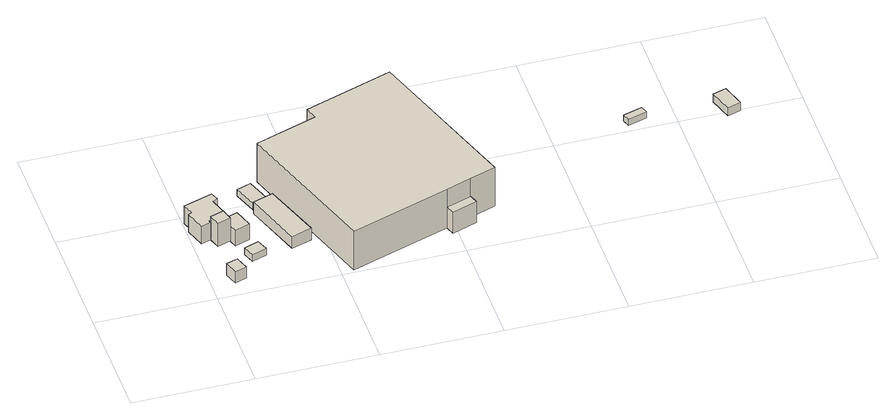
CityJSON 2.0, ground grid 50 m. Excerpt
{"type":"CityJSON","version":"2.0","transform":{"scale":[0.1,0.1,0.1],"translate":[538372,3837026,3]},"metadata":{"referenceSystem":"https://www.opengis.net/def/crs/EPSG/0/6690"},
"CityObjects":{
"building1":{"type":"Building","attributes":{"class":"3001","measuredHeight":5.7,"BuildingDetailAttribute.specifiedBuildingCoverageRate":0.6,"BuildingDetailAttribute.surveyYear":2017,"BuildingHighTideRiskAttribute.description":"1","BuildingHighTideRiskAttribute.rank":"2","BuildingHighTideRiskAttribute.depth":2.17,"BuildingIDAttribute.prefecture":"27","BuildingIDAttribute.city":"27104"},"geometry":[{"type":"Solid","lod":"1","boundaries":[[[[0,1,2,3]],[[2,4,5,3]],[[1,6,4,2]],[[0,7,6,1]],[[3,5,7,0]],[[4,6,7,5]]]]}]},
"building2":{"type":"Building","attributes":{"計測周辺長":56.79,"1/2500図郭":45,"区名":"此花区","町丁目名称":"常吉１丁目","街区番号":1,"class":"3001","usage":"402","measuredHeight":8.8,"storeysAboveGround":1,"BuildingDetailAttribute.buildingRoofEdgeArea":164.47,"BuildingDetailAttribute.buildingStructureType":"610","BuildingDetailAttribute.buildingStructureOrgType":"2","BuildingDetailAttribute.detailedUsage":"1401","BuildingDetailAttribute.specifiedBuildingCoverageRate":0.6,"BuildingDetailAttribute.surveyYear":2017,"BuildingHighTideRiskAttribute.description":"1","BuildingHighTideRiskAttribute.rank":"2","BuildingHighTideRiskAttribute.depth":2.35,"BuildingIDAttribute.prefecture":"27","BuildingIDAttribute.city":"27104"},"geometry":[{"type":"Solid","lod":"1","boundaries":[[[[8,9,10,11,12,13,14,15,16,17]],[[16,18,19,17]],[[15,20,18,16]],[[14,21,20,15]],[[13,22,21,14]],[[12,23,22,13]],[[11,24,23,12]],[[10,25,24,11]],[[9,26,25,10]],[[8,27,26,9]],[[17,19,27,8]],[[18,20,21,22,23,24,25,26,27,19]]]]}]},
"building3":{"type":"Building","attributes":{"class":"3003","measuredHeight":11.7,"BuildingDetailAttribute.specifiedBuildingCoverageRate":0.6,"BuildingDetailAttribute.surveyYear":2017,"BuildingHighTideRiskAttribute.description":"1","BuildingHighTideRiskAttribute.rank":"2","BuildingHighTideRiskAttribute.depth":2.16,"BuildingIDAttribute.prefecture":"27","BuildingIDAttribute.city":"27104"},"geometry":[{"type":"Solid","lod":"1","boundaries":[[[[28,29,30,31]],[[30,32,33,31]],[[29,34,32,30]],[[28,35,34,29]],[[31,33,35,28]],[[32,34,35,33]]]]}]},
"building4":{"type":"Building","attributes":{"計測周辺長":29.73,"1/2500図郭":45,"区名":"此花区","町丁目名称":"常吉１丁目","街区番号":1,"class":"3001","usage":"402","measuredHeight":7.9,"storeysAboveGround":1,"BuildingDetailAttribute.buildingRoofEdgeArea":54.53,"BuildingDetailAttribute.buildingStructureType":"610","BuildingDetailAttribute.buildingStructureOrgType":"2","BuildingDetailAttribute.detailedUsage":"1401","BuildingDetailAttribute.specifiedBuildingCoverageRate":0.6,"BuildingDetailAttribute.surveyYear":2017,"BuildingHighTideRiskAttribute.description":"1","BuildingHighTideRiskAttribute.rank":"2","BuildingHighTideRiskAttribute.depth":2.12,"BuildingIDAttribute.prefecture":"27","BuildingIDAttribute.city":"27104"},"geometry":[{"type":"Solid","lod":"1","boundaries":[[[[36,37,38,39,40]],[[39,41,42,40]],[[38,43,41,39]],[[37,44,43,38]],[[36,45,44,37]],[[40,42,45,36]],[[41,43,44,45,42]]]]}]},
"building5":{"type":"Building","attributes":{"計測周辺長":23.55,"1/2500図郭":45,"区名":"此花区","町丁目名称":"常吉１丁目","街区番号":1,"class":"3001","usage":"402","measuredHeight":3.3,"storeysAboveGround":1,"BuildingDetailAttribute.buildingRoofEdgeArea":34.15,"BuildingDetailAttribute.buildingStructureType":"610","BuildingDetailAttribute.buildingStructureOrgType":"2","BuildingDetailAttribute.detailedUsage":"1401","BuildingDetailAttribute.specifiedBuildingCoverageRate":0.6,"BuildingDetailAttribute.surveyYear":2017,"BuildingHighTideRiskAttribute.description":"1","BuildingHighTideRiskAttribute.rank":"2","BuildingHighTideRiskAttribute.depth":1.95,"BuildingIDAttribute.prefecture":"27","BuildingIDAttribute.city":"27104"},"geometry":[{"type":"Solid","lod":"1","boundaries":[[[[46,47,48,49]],[[48,50,51,49]],[[47,52,50,48]],[[46,53,52,47]],[[49,51,53,46]],[[50,52,53,51]]]]}]},
"building6":{"type":"Building","attributes":{"class":"3001","measuredHeight":3.2,"BuildingDetailAttribute.specifiedBuildingCoverageRate":0.6,"BuildingDetailAttribute.surveyYear":2017,"BuildingHighTideRiskAttribute.description":"1","BuildingHighTideRiskAttribute.rank":"2","BuildingHighTideRiskAttribute.depth":2.48,"BuildingIDAttribute.prefecture":"27","BuildingIDAttribute.city":"27104"},"geometry":[{"type":"Solid","lod":"1","boundaries":[[[[54,55,56,57]],[[56,58,59,57]],[[55,60,58,56]],[[54,61,60,55]],[[57,59,61,54]],[[58,60,61,59]]]]}]},
"building7":{"type":"Building","attributes":{"class":"3003","measuredHeight":5.8,"BuildingDetailAttribute.specifiedBuildingCoverageRate":0.6,"BuildingDetailAttribute.surveyYear":2017,"BuildingHighTideRiskAttribute.description":"1","BuildingHighTideRiskAttribute.rank":"2","BuildingHighTideRiskAttribute.depth":2.46,"BuildingIDAttribute.prefecture":"27","BuildingIDAttribute.city":"27104"},"geometry":[{"type":"Solid","lod":"1","boundaries":[[[[62,63,64,65]],[[64,66,67,65]],[[63,68,66,64]],[[62,69,68,63]],[[65,67,69,62]],[[66,68,69,67]]]]}]},
"building8":{"type":"Building","attributes":{"計測周辺長":250.64,"1/2500図郭":45,"区名":"此花区","町丁目名称":"常吉１丁目","街区番号":1,"class":"3001","usage":"431","measuredHeight":19.5,"storeysAboveGround":3,"BuildingDetailAttribute.buildingRoofEdgeArea":3912.37,"BuildingDetailAttribute.buildingStructureType":"603","BuildingDetailAttribute.buildingStructureOrgType":"3","BuildingDetailAttribute.detailedUsage":"1720","BuildingDetailAttribute.specifiedBuildingCoverageRate":0.6,"BuildingDetailAttribute.surveyYear":2017,"BuildingTsunamiRiskAttribute.description":"1","BuildingTsunamiRiskAttribute.rank":"1","BuildingTsunamiRiskAttribute.depth":0.37,"BuildingHighTideRiskAttribute.description":"1","BuildingHighTideRiskAttribute.rank":"2","BuildingHighTideRiskAttribute.depth":2.05,"BuildingIDAttribute.prefecture":"27","BuildingIDAttribute.city":"27104"},"geometry":[{"type":"Solid","lod":"1","boundaries":[[[[70,71,72,73,74,75,76,77]],[[76,78,79,77]],[[75,80,78,76]],[[74,81,80,75]],[[73,82,81,74]],[[72,83,82,73]],[[71,84,83,72]],[[70,85,84,71]],[[77,79,85,70]],[[78,80,81,82,83,84,85,79]]]]}]},
"building9":{"type":"Building","attributes":{"class":"3003","measuredHeight":10.5,"BuildingDetailAttribute.specifiedBuildingCoverageRate":0.6,"BuildingDetailAttribute.surveyYear":2017,"BuildingTsunamiRiskAttribute.description":"1","BuildingTsunamiRiskAttribute.rank":"2","BuildingTsunamiRiskAttribute.depth":0.93,"BuildingHighTideRiskAttribute.description":"1","BuildingHighTideRiskAttribute.rank":"2","BuildingHighTideRiskAttribute.depth":2.15,"BuildingIDAttribute.prefecture":"27","BuildingIDAttribute.city":"27104"},"geometry":[{"type":"Solid","lod":"1","boundaries":[[[[86,87,88,89]],[[88,90,91,89]],[[87,92,90,88]],[[86,93,92,87]],[[89,91,93,86]],[[90,92,93,91]]]]}]},
"building10":{"type":"Building","attributes":{"class":"3001","measuredHeight":3.2,"BuildingDetailAttribute.specifiedBuildingCoverageRate":0.6,"BuildingDetailAttribute.surveyYear":2017,"BuildingHighTideRiskAttribute.description":"1","BuildingHighTideRiskAttribute.rank":"2","BuildingHighTideRiskAttribute.depth":2.6,"BuildingIDAttribute.prefecture":"27","BuildingIDAttribute.city":"27104"},"geometry":[{"type":"Solid","lod":"1","boundaries":[[[[94,95,96,97]],[[96,98,99,97]],[[95,100,98,96]],[[94,101,100,95]],[[97,99,101,94]],[[98,100,101,99]]]]}]},
"building11":{"type":"Building","attributes":{"計測周辺長":32.13,"1/2500図郭":45,"区名":"此花区","町丁目名称":"常吉１丁目","街区番号":1,"class":"3001","usage":"441","measuredHeight":4.1,"storeysAboveGround":1,"BuildingDetailAttribute.buildingRoofEdgeArea":60.24,"BuildingDetailAttribute.buildingStructureType":"610","BuildingDetailAttribute.buildingStructureOrgType":"2","BuildingDetailAttribute.detailedUsage":"1520","BuildingDetailAttribute.specifiedBuildingCoverageRate":0.6,"BuildingDetailAttribute.surveyYear":2017,"BuildingHighTideRiskAttribute.description":"1","BuildingHighTideRiskAttribute.rank":"2","BuildingHighTideRiskAttribute.depth":2.37,"BuildingIDAttribute.prefecture":"27","BuildingIDAttribute.city":"27104"},"geometry":[{"type":"Solid","lod":"1","boundaries":[[[[102,103,104,105]],[[104,106,107,105]],[[103,108,106,104]],[[102,109,108,103]],[[105,107,109,102]],[[106,108,109,107]]]]}]}
},
"vertices":[
[71,123,10],[120,139,10],[139,83,10],[90,67,10],[139,83,67],[90,67,67],[120,139,67],[71,123,67],
[34,328,10],[6,413,10],[21,418,10],[5,465,10],[127,504,10],[140,467,10],[118,459,10],[146,372,10],[70,351,10],[74,341,10],[70,351,98],[74,341,98],[146,372,98],[118,459,98],[140,467,98],[127,504,98],[5,465,98],[21,418,98],[6,413,98],[34,328,98],
[144,312,11],[89,294,11],[74,341,11],[129,359,11],[74,341,128],[129,359,128],[89,294,128],[144,312,128],
[191,380,10],[217,302,10],[154,279,10],[144,312,10],[129,359,10],[144,312,88],[129,359,88],[154,279,88],[217,302,88],[191,380,88],
[173,222,9],[235,243,9],[253,195,9],[191,172,9],[253,195,42],[191,172,42],[235,243,42],[173,222,42],
[248,566,8],[307,587,8],[342,489,8],[283,468,8],[342,489,40],[283,468,40],[307,587,40],[248,566,40],
[277,447,8],[362,475,8],[445,233,8],[360,205,8],[445,233,66],[360,205,66],[362,475,66],[277,447,66],
[963,146,11],[548,8,11],[344,621,11],[604,707,11],[586,759,11],[956,883,11],[1178,218,11],[1069,181,11],[1178,218,205],[1069,181,205],[956,883,205],[586,759,205],[604,707,205],[344,621,205],[548,8,205],[963,146,205],
[1081,143,12],[976,108,12],[963,146,12],[1069,181,12],[963,146,117],[1069,181,117],[976,108,117],[1081,143,117],
[1799,565,8],[1879,589,8],[1889,558,8],[1809,534,8],[1889,558,39],[1809,534,39],[1879,589,39],[1799,565,39],
[2161,572,11],[2217,590,11],[2247,494,11],[2191,476,11],[2247,494,51],[2191,476,51],[2217,590,51],[2161,572,51]
]}
